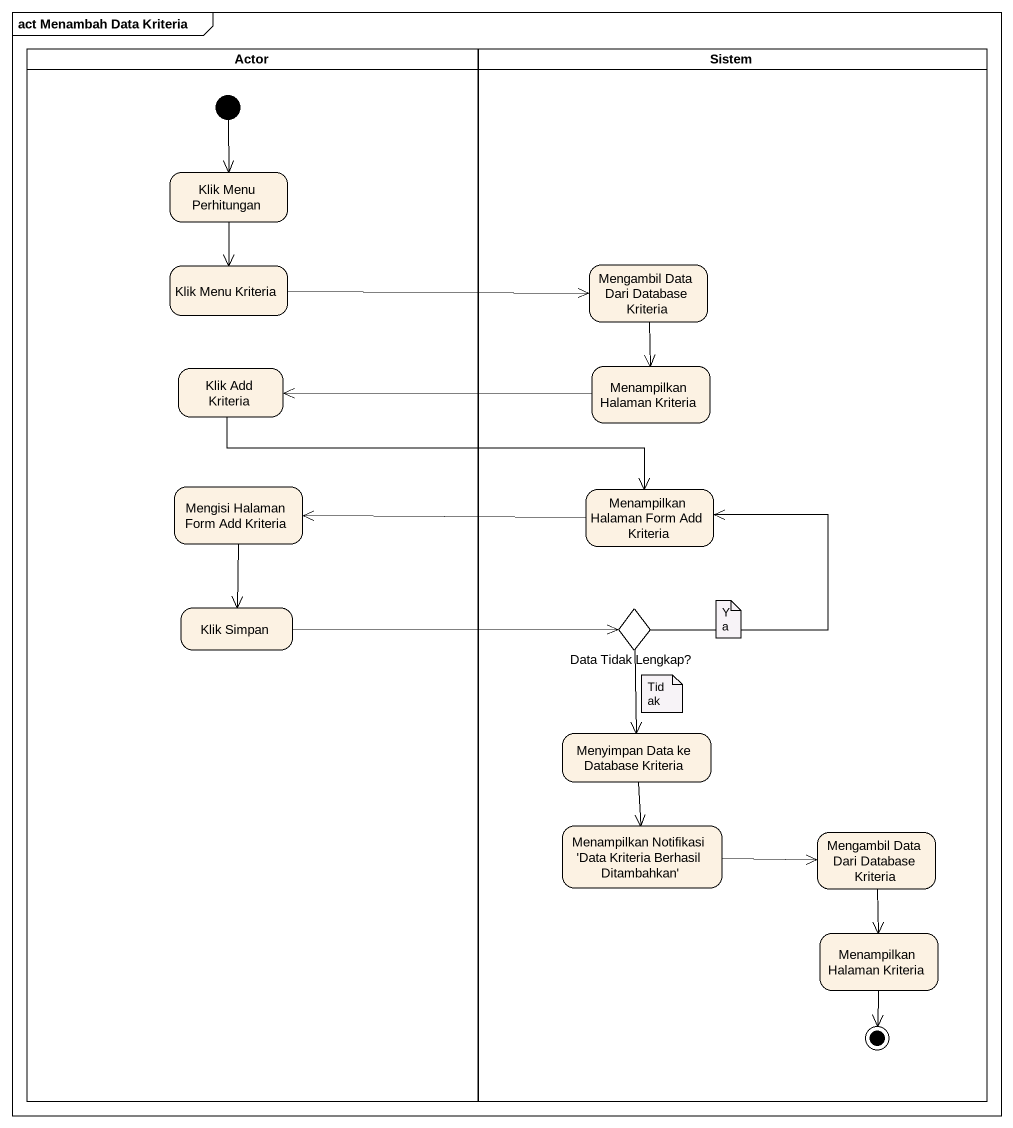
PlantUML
@startuml
mainframe act Menambah Data Kriteria
hide empty description
state "Actor" as Actor_ <<partition>> {
  state "Klik Menu Perhitungan" as Klik_Menu_Perhitungan
  state "Klik Menu Kriteria" as Klik_Menu_Kriteria
  state "Klik Add Kriteria" as Klik_Add_Kriteria
  state "Mengisi Halaman Form Add Kriteria" as Mengisi_Halaman_Form_Add
  state "Klik Simpan" as Klik_Simpan
  [*] --> Klik_Menu_Perhitungan
}
state Sistem <<partition>> {
  state "Mengambil Data Dari Database Kriteria" as Mengambil_Data_Dari
  state "Menampilkan Halaman Kriteria" as Menampilkan_Halaman_Kriteria
  state "Menampilkan Halaman Form Add Kriteria" as Menampilkan_Halaman_Form
  state "Data Tidak Lengkap?" as Data_Tidak_Lengkap <<choice>>
  state "Menyimpan Data ke Database Kriteria" as Menyimpan_Data_ke_Database
  state "Menampilkan Notifikasi 'Data Kriteria Berhasil Ditambahkan'" as Menampilkan_Notifikasi_Data
  state "Mengambil Data Dari Database Kriteria" as Mengambil_Data_Dari_2
  state "Menampilkan Halaman Kriteria" as Menampilkan_Halaman_Kriteria_2
  Menampilkan_Halaman_Kriteria_2 --> [*]
}
Klik_Menu_Perhitungan --> Klik_Menu_Kriteria
Klik_Menu_Kriteria -right-> Mengambil_Data_Dari
Mengambil_Data_Dari --> Menampilkan_Halaman_Kriteria
Klik_Add_Kriteria -right-> Menampilkan_Halaman_Form
Menampilkan_Halaman_Kriteria -left-> Klik_Add_Kriteria
Mengisi_Halaman_Form_Add --> Klik_Simpan
Menampilkan_Halaman_Form -left-> Mengisi_Halaman_Form_Add
Klik_Simpan -right-> Data_Tidak_Lengkap
Data_Tidak_Lengkap -up-> Menampilkan_Halaman_Form
Data_Tidak_Lengkap --> Menyimpan_Data_ke_Database
Menyimpan_Data_ke_Database --> Menampilkan_Notifikasi_Data
Menampilkan_Notifikasi_Data -right-> Mengambil_Data_Dari_2
Mengambil_Data_Dari_2 --> Menampilkan_Halaman_Kriteria_2
note as N1
  Ya
end note
note as N2
  Tidak
end note
@enduml
